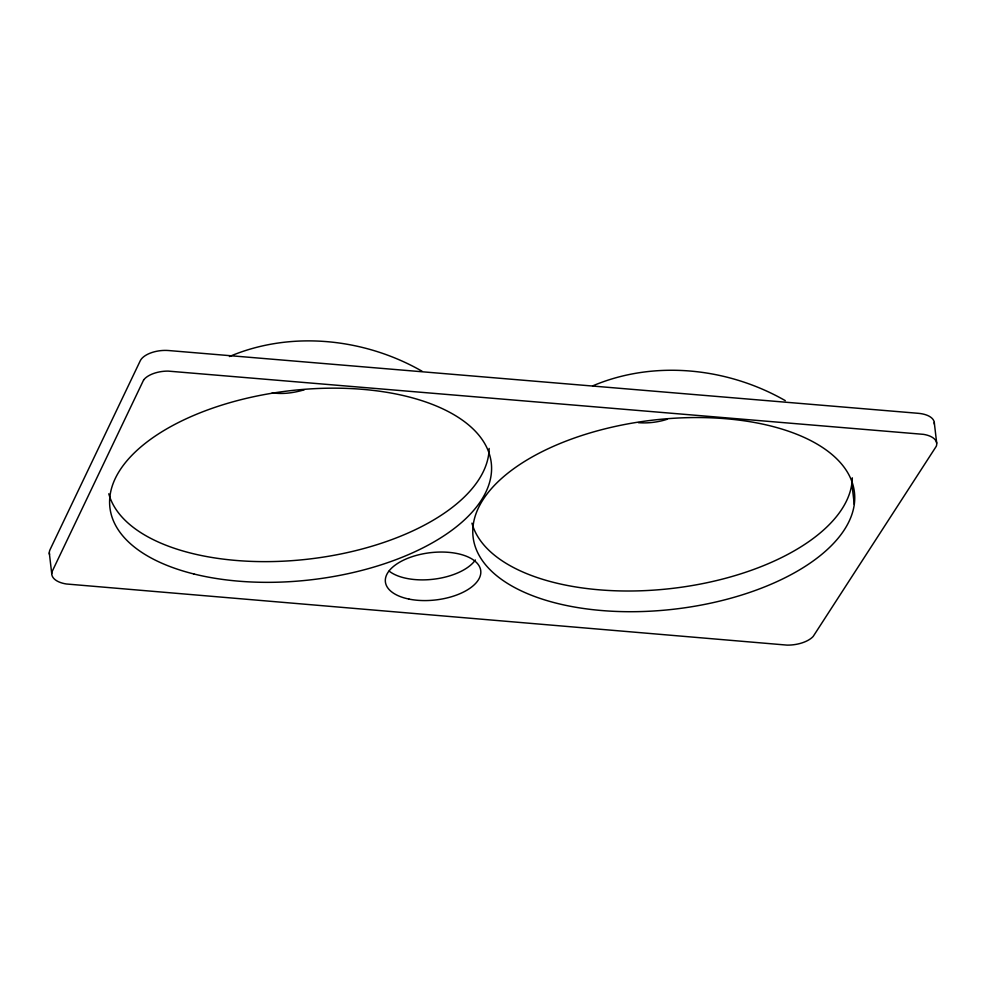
<?xml version="1.0" encoding="UTF-8"?>
<svg xmlns="http://www.w3.org/2000/svg" width="986" height="986" viewBox="0 0 986 986"><rect width="100%" height="100%" fill="white"/><g stroke="black" fill="none" stroke-linecap="round" stroke-linejoin="round"><path stroke-width="1.48" d="M229.43 356.538C291.067 330.31 364.598 338.247 422.119 371.266M592.586 385.92C654.223 359.693 727.754 367.63 785.287 400.636M304.218 389.815C293.89 392.835 282.933 394.449 272.235 392.798M934.272 422.452L936.7 443.145M851.855 483.707L854.283 504.413A191.987 95.124 -6.7 0 1 557.028 603.346A191.987 95.124 -6.7 0 1 579.928 436.12A191.987 95.124 -6.7 0 1 854.283 504.413M49.3 552.875L51.728 573.581M852.298 477.816A191.987 95.124 -6.7 0 1 673.081 588.309A191.987 95.124 -6.7 0 1 471.961 523.159M475.4 559.974A47.994 23.775 -6.7 0 1 434.493 579.102A47.994 23.775 -6.7 0 1 389.137 571.104M667.374 419.198A38.183 18.919 -6.7 0 1 638.361 422.661M489.142 448.433A191.987 95.124 -6.7 0 1 488.871 452.857M488.686 454.336A191.987 95.124 -6.7 0 1 304.07 559.592A191.987 95.124 -6.7 0 1 108.805 493.789M934.26 424.017A23.997 11.894 -6.7 0 0 918.2 413.307L168.631 350.535A22.012 10.908 -6.7 0 0 140.246 360.802L50.076 549.609A26.215 12.991 -6.7 0 0 49.51 554.465M143.636 379.943L51.925 571.954A26.215 12.991 -6.7 0 0 66.321 583.983L787.074 645.115A23.947 11.869 -6.7 0 0 813.179 636.438L936.269 446.301A23.997 11.894 -6.7 0 0 923.512 434.358L168.138 371.106A22.012 10.908 -6.7 0 0 143.636 379.943M408.931 599.069A47.994 23.775 -6.7 0 0 480.823 572.262A47.994 23.775 -6.7 0 0 409.473 557.62A47.994 23.775 -6.7 0 0 408.931 599.069M193.872 573.975A191.987 95.124 -6.7 0 0 491.127 475.042A191.987 95.124 -6.7 0 0 216.772 406.737A191.987 95.124 -6.7 0 0 193.872 573.975"/></g></svg>
